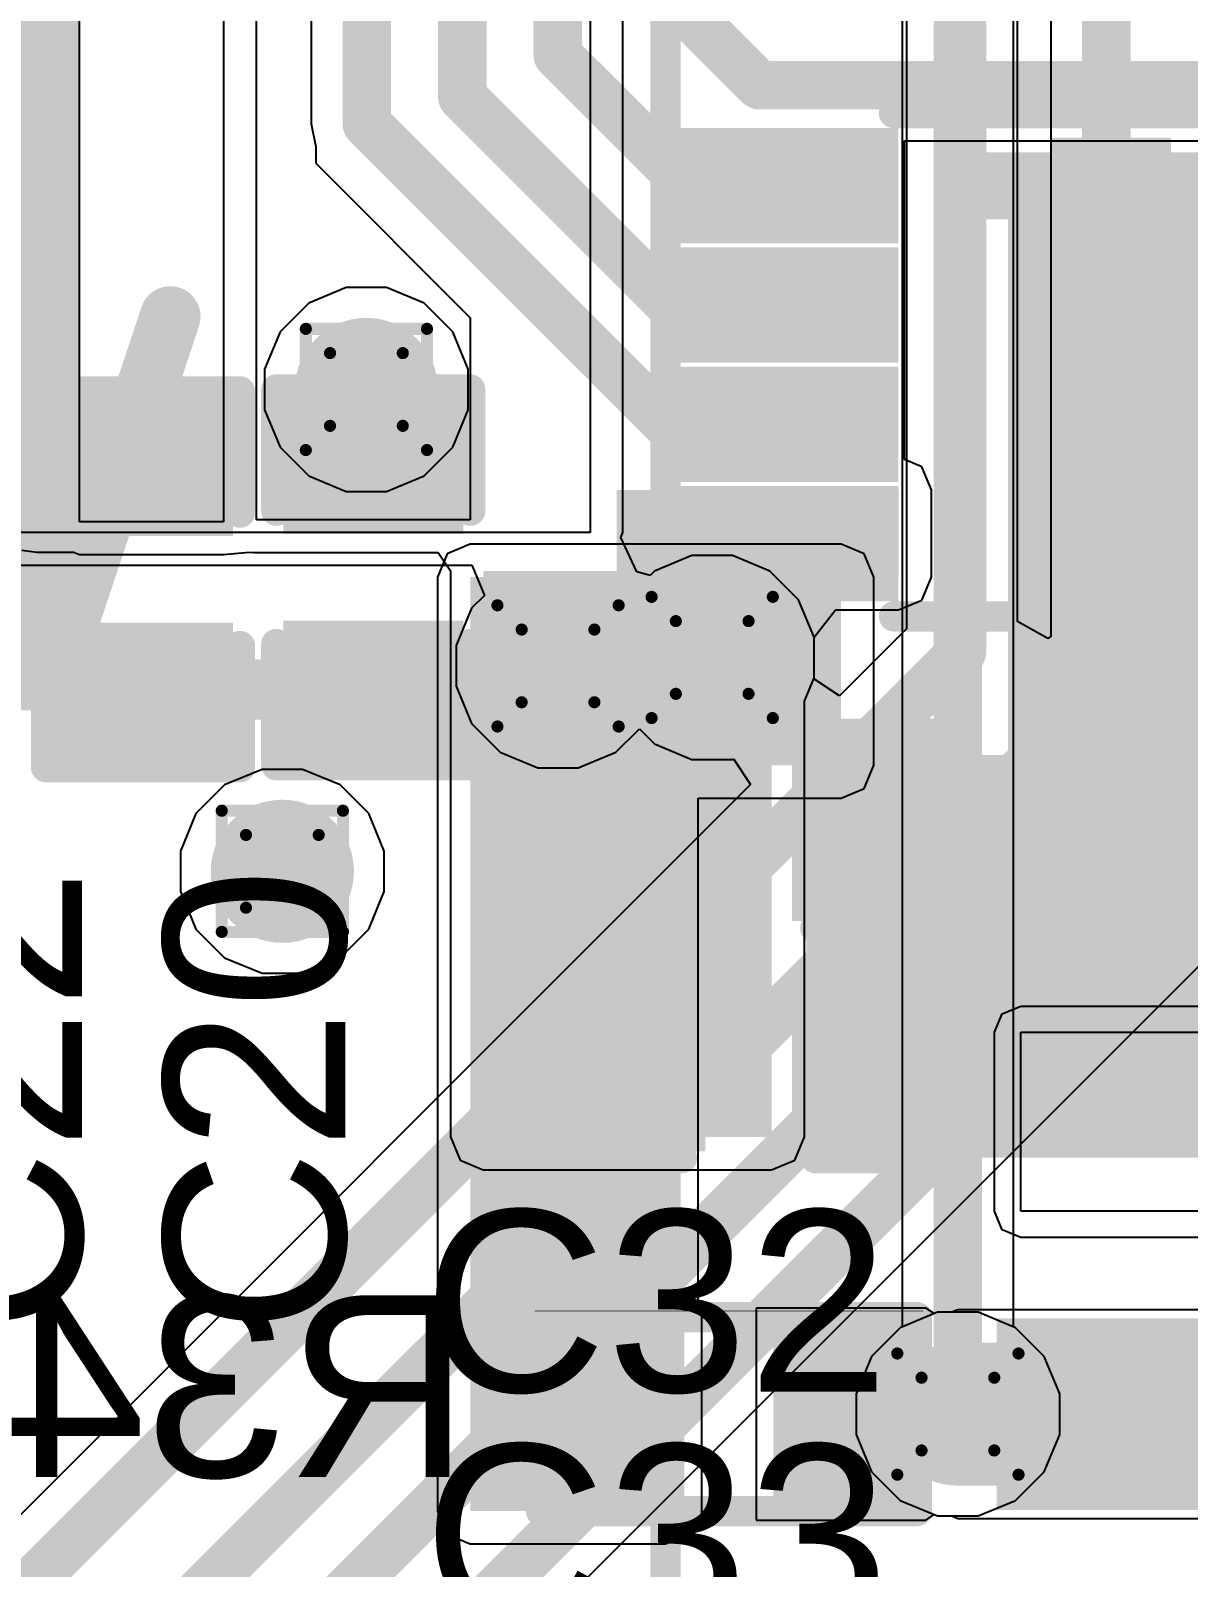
# Model space of a CAD drawing. Header units: inches. Extents: x -6 to 5433, y -4 to 5447.
# Drawn here: x 58.92 to 63.77, y 8.83 to 15.27 of the extents above; entities that cross this region are included whole.
import ezdxf

# ---------------------------------------------------------------- set-up
doc = ezdxf.new("R2010")
doc.units = ezdxf.units.IN
for name, color, linetype in [('Bottom Layer', 5, 'Continuous'), ('Bottom Overlay', 54, 'Continuous'), ('Bottom Paste', 16, 'Continuous'), ('Bottom Solder', 6, 'Continuous'), ('Dimensions', 6, 'Continuous'), ('Drill Drawing', 1, 'Continuous'), ('Ground', 16, 'Continuous'), ('Mechanical 4', 56, 'Continuous'), ('Power', 76, 'Continuous'), ('Top Layer', 1, 'Continuous'), ('Top Overlay', 2, 'Continuous'), ('Top Paste', 8, 'Continuous'), ('Top Solder', 216, 'Continuous'), ('Via Holes', 16, 'Continuous')]:
    doc.layers.add(name, color=color, linetype=linetype)
doc.styles.add('Arial', font='', dxfattribs={"height": 0.2})
doc.styles.get('Arial').set_extended_font_data('Arial')

msp = doc.modelspace()

# ---------------------------------------------------------------- hatches: boundary and pattern name
at = {"layer": 'Bottom Layer'}
h = msp.add_hatch(color=5, dxfattribs=at)
edge = h.paths.add_edge_path()
edge.add_arc((60.3301, 13.7682), 0.3, 0, 360)
for points in [[(60.7653, 9.0678), (61.5832, 9.0678), (61.5832, 12.9819), (60.7653, 12.9819)], [(60.7653, 12.1934), (62.3193, 12.1934), (62.3193, 12.9819), (60.7653, 12.9819)], [(61.6081, 9.7917), (61.6081, 9.1567), (61.1509, 9.1567), (61.1509, 9.7917)], [(62.5479, 9.7917), (62.5479, 9.1567), (62.0907, 9.1567), (62.0907, 9.7917)]]:
    msp.add_hatch(color=5, dxfattribs=at).paths.add_polyline_path(points)
h = msp.add_hatch(color=5, dxfattribs=at)
edge = h.paths.add_edge_path()
edge.add_arc((61.7792, 12.6451), 0.3, 0, 360)
h = msp.add_hatch(color=5, dxfattribs=at)
edge = h.paths.add_edge_path()
edge.add_arc((61.1332, 12.6097), 0.3, 0, 360)
h = msp.add_hatch(color=5, dxfattribs=at)
edge = h.paths.add_edge_path()
edge.add_arc((59.9779, 11.7489), 0.3, 0, 360)
h = msp.add_hatch(color=5, dxfattribs=at)
edge = h.paths.add_edge_path()
edge.add_arc((62.8089, 9.4742), 0.3, 0, 360)
at = {"layer": 'Bottom Paste'}
for points in [[(61.6081, 9.7917), (61.6081, 9.1567), (61.1509, 9.1567), (61.1509, 9.7917)], [(62.5479, 9.7917), (62.5479, 9.1567), (62.0907, 9.1567), (62.0907, 9.7917)]]:
    msp.add_hatch(color=16, dxfattribs=at).paths.add_polyline_path(points)
at = {"layer": 'Bottom Solder'}
for points in [[(61.6631, 9.8467), (61.6631, 9.1017), (61.0959, 9.1017), (61.0959, 9.8467)], [(62.6029, 9.8467), (62.6029, 9.1017), (62.0357, 9.1017), (62.0357, 9.8467)]]:
    msp.add_hatch(color=6, dxfattribs=at).paths.add_polyline_path(points)
at = {"layer": 'Ground'}
h = msp.add_hatch(color=16, dxfattribs=at)
edge = h.paths.add_edge_path()
edge.add_arc((60.3301, 13.7682), 0.3, 0, 360)
h = msp.add_hatch(color=16, dxfattribs=at)
edge = h.paths.add_edge_path()
edge.add_arc((61.7792, 12.6451), 0.3, 0, 360)
h = msp.add_hatch(color=16, dxfattribs=at)
edge = h.paths.add_edge_path()
edge.add_arc((61.1332, 12.6097), 0.3, 0, 360)
h = msp.add_hatch(color=16, dxfattribs=at)
edge = h.paths.add_edge_path()
edge.add_arc((59.9779, 11.7489), 0.3, 0, 360)
h = msp.add_hatch(color=16, dxfattribs=at)
edge = h.paths.add_edge_path()
edge.add_arc((62.8089, 9.4742), 0.3, 0, 360)
at = {"layer": 'Power'}
h = msp.add_hatch(color=76, dxfattribs=at)
edge = h.paths.add_edge_path()
edge.add_arc((60.3301, 13.7682), 0.3, 0, 360)
h = msp.add_hatch(color=76, dxfattribs=at)
edge = h.paths.add_edge_path()
edge.add_arc((61.7792, 12.6451), 0.3, 0, 360)
h = msp.add_hatch(color=76, dxfattribs=at)
edge = h.paths.add_edge_path()
edge.add_arc((61.1332, 12.6097), 0.3, 0, 360)
h = msp.add_hatch(color=76, dxfattribs=at)
edge = h.paths.add_edge_path()
edge.add_arc((59.9779, 11.7489), 0.3, 0, 360)
h = msp.add_hatch(color=76, dxfattribs=at)
edge = h.paths.add_edge_path()
edge.add_arc((62.8089, 9.4742), 0.3, 0, 360)
at = {"layer": 'Top Layer'}
for points in [[(62.4579, 14.4819), (61.7467, 14.4819), (61.7467, 14.7619), (62.4579, 14.7619)], [(62.8155, 14.4819), (65.1531, 14.4819), (65.1531, 14.7619), (62.8155, 14.7619)], [(63.0187, 10.549), (64.0994, 10.549), (64.0994, 14.7619), (63.0187, 14.7619)], [(63.5999, 13.0219), (63.2999, 13.0219), (63.2999, 14.7219), (63.5999, 14.7219)], [(62.4579, 13.9819), (61.7467, 13.9819), (61.7467, 14.2619), (62.4579, 14.2619)], [(62.4579, 13.4819), (61.7467, 13.4819), (61.7467, 13.7619), (62.4579, 13.7619)], [(59.0765, 13.6711), (59.7115, 13.6711), (59.7115, 13.2139), (59.0765, 13.2139)], [(60.0414, 13.6793), (60.6764, 13.6793), (60.6764, 13.2221), (60.0414, 13.2221)], [(61.3795, 12.9819), (62.5602, 12.9819), (62.5602, 13.3471), (61.3795, 13.3471)], [(62.4579, 12.9819), (61.7467, 12.9819), (61.7467, 13.2619), (62.4579, 13.2619)], [(60.8199, 10.6358), (62.0282, 10.6358), (62.0282, 13.0079), (60.8199, 13.0079)], [(59.0765, 12.7313), (59.7115, 12.7313), (59.7115, 12.2741), (59.0765, 12.2741)], [(60.0414, 12.7395), (60.6764, 12.7395), (60.6764, 12.2823), (60.0414, 12.2823)], [(61.6906, 12.236), (61.6906, 11.601), (61.2334, 11.601), (61.2334, 12.236)], [(62.1732, 10.549), (63.7508, 10.549), (63.7508, 12.236), (62.1732, 12.236)], [(62.6304, 12.236), (62.6304, 11.601), (62.1732, 11.601), (62.1732, 12.236)], [(61.6906, 11.2708), (61.6906, 10.6358), (61.2334, 10.6358), (61.2334, 11.2708)], [(62.6304, 11.2708), (62.6304, 10.6358), (62.1732, 10.6358), (62.1732, 11.2708)], [(62.8089, 9.1742), (64.8728, 9.1742), (64.8728, 9.7742), (62.8089, 9.7742)], [(63.0728, 9.1742), (63.0728, 9.7742), (64.8728, 9.7742), (64.8728, 9.1742)]]:
    msp.add_hatch(color=1, dxfattribs=at).paths.add_polyline_path(points)
h = msp.add_hatch(color=1, dxfattribs=at)
edge = h.paths.add_edge_path()
edge.add_arc((60.3301, 13.7682), 0.3, 0, 360)
h = msp.add_hatch(color=1, dxfattribs=at)
edge = h.paths.add_edge_path()
edge.add_arc((61.7792, 12.6451), 0.3, 0, 360)
h = msp.add_hatch(color=1, dxfattribs=at)
edge = h.paths.add_edge_path()
edge.add_arc((61.1332, 12.6097), 0.3, 0, 360)
h = msp.add_hatch(color=1, dxfattribs=at)
edge = h.paths.add_edge_path()
edge.add_arc((59.9779, 11.7489), 0.3, 0, 360)
h = msp.add_hatch(color=1, dxfattribs=at)
edge = h.paths.add_edge_path()
edge.add_arc((62.8089, 9.4742), 0.3, 0, 360)
at = {"layer": 'Top Paste'}
for points in [[(62.4579, 14.4819), (61.7467, 14.4819), (61.7467, 14.7619), (62.4579, 14.7619)], [(63.5999, 13.0219), (63.2999, 13.0219), (63.2999, 14.7219), (63.5999, 14.7219)], [(62.4579, 13.9819), (61.7467, 13.9819), (61.7467, 14.2619), (62.4579, 14.2619)], [(62.4579, 13.4819), (61.7467, 13.4819), (61.7467, 13.7619), (62.4579, 13.7619)], [(59.0765, 13.6711), (59.7115, 13.6711), (59.7115, 13.2139), (59.0765, 13.2139)], [(60.0414, 13.6793), (60.6764, 13.6793), (60.6764, 13.2221), (60.0414, 13.2221)], [(62.4579, 12.9819), (61.7467, 12.9819), (61.7467, 13.2619), (62.4579, 13.2619)], [(59.0765, 12.7313), (59.7115, 12.7313), (59.7115, 12.2741), (59.0765, 12.2741)], [(60.0414, 12.7395), (60.6764, 12.7395), (60.6764, 12.2823), (60.0414, 12.2823)], [(61.6906, 12.236), (61.6906, 11.601), (61.2334, 11.601), (61.2334, 12.236)], [(62.6304, 12.236), (62.6304, 11.601), (62.1732, 11.601), (62.1732, 12.236)], [(61.6906, 11.2708), (61.6906, 10.6358), (61.2334, 10.6358), (61.2334, 11.2708)], [(62.6304, 11.2708), (62.6304, 10.6358), (62.1732, 10.6358), (62.1732, 11.2708)], [(63.0728, 9.1742), (63.0728, 9.7742), (64.8728, 9.7742), (64.8728, 9.1742)]]:
    msp.add_hatch(color=8, dxfattribs=at).paths.add_polyline_path(points)
at = {"layer": 'Top Solder'}
for points in [[(62.5595, 14.3803), (61.6451, 14.3803), (61.6451, 14.8635), (62.5595, 14.8635)], [(63.7015, 12.9203), (63.1983, 12.9203), (63.1983, 14.8235), (63.7015, 14.8235)], [(62.5595, 13.8803), (61.6451, 13.8803), (61.6451, 14.3635), (62.5595, 14.3635)], [(62.5595, 13.3803), (61.6451, 13.3803), (61.6451, 13.8635), (62.5595, 13.8635)], [(59.0165, 13.7311), (59.7715, 13.7311), (59.7715, 13.1539), (59.0165, 13.1539)], [(59.9814, 13.7393), (60.7364, 13.7393), (60.7364, 13.1621), (59.9814, 13.1621)], [(62.5595, 12.8803), (61.6451, 12.8803), (61.6451, 13.3635), (62.5595, 13.3635)], [(59.0165, 12.7913), (59.7715, 12.7913), (59.7715, 12.2141), (59.0165, 12.2141)], [(59.9814, 12.7995), (60.7364, 12.7995), (60.7364, 12.2223), (59.9814, 12.2223)], [(61.7506, 12.296), (61.7506, 11.541), (61.1734, 11.541), (61.1734, 12.296)], [(62.6904, 12.296), (62.6904, 11.541), (62.1132, 11.541), (62.1132, 12.296)], [(61.7506, 11.3308), (61.7506, 10.5758), (61.1734, 10.5758), (61.1734, 11.3308)], [(62.6904, 11.3308), (62.6904, 10.5758), (62.1132, 10.5758), (62.1132, 11.3308)], [(62.9712, 9.0726), (62.9712, 9.8758), (64.9744, 9.8758), (64.9744, 9.0726)]]:
    msp.add_hatch(color=216, dxfattribs=at).paths.add_polyline_path(points)
at = {"layer": 'Via Holes'}
h = msp.add_hatch(color=7, dxfattribs=at)
edge = h.paths.add_edge_path()
edge.add_arc((60.3301, 13.7682), 0.15, 0, 360)
h = msp.add_hatch(color=7, dxfattribs=at)
edge = h.paths.add_edge_path()
edge.add_arc((61.1332, 12.6097), 0.15, 0, 360)
h = msp.add_hatch(color=7, dxfattribs=at)
edge = h.paths.add_edge_path()
edge.add_arc((61.7792, 12.6451), 0.15, 0, 360)
h = msp.add_hatch(color=7, dxfattribs=at)
edge = h.paths.add_edge_path()
edge.add_arc((59.9779, 11.7489), 0.15, 0, 360)
h = msp.add_hatch(color=7, dxfattribs=at)
edge = h.paths.add_edge_path()
edge.add_arc((62.8089, 9.4742), 0.15, 0, 360)

# ---------------------------------------------------------------- linework, layer by layer
at = {"layer": 'Bottom Layer'}
for p, q in [((60.2451, 14.1952), (60.0882, 14.1302)), ((60.415, 14.1952), (60.2451, 14.1952)), ((60.572, 14.1302), (60.415, 14.1952)), ((60.0882, 14.1302), (59.9681, 14.01)), ((60.6921, 14.01), (60.572, 14.1302)), ((59.9681, 14.01), (59.9031, 13.8531)), ((60.7571, 13.8531), (60.6921, 14.01)), ((59.9031, 13.8531), (59.9031, 13.6832)), ((60.7571, 13.6832), (60.7571, 13.8531)), ((59.9031, 13.6832), (59.9681, 13.5263)), ((60.6921, 13.5263), (60.7571, 13.6832)), ((59.9681, 13.5263), (60.0882, 13.4062)), ((60.572, 13.4062), (60.6921, 13.5263)), ((60.0882, 13.4062), (60.2451, 13.3412)), ((60.415, 13.3412), (60.572, 13.4062)), ((60.2451, 13.3412), (60.415, 13.3412)), ((60.6681, 13.0791), (60.6278, 12.9819)), ((60.7653, 13.1193), (60.6681, 13.0791)), ((62.3193, 13.1193), (60.7653, 13.1193)), ((62.4165, 13.0791), (62.3193, 13.1193)), ((62.4568, 12.9819), (62.4165, 13.0791)), ((60.6278, 12.9819), (60.6278, 12.1934)), ((62.4568, 12.1934), (62.4568, 12.9819)), ((60.6278, 12.1934), (60.6278, 9.0678)), ((62.4165, 12.0962), (62.4568, 12.1934)), ((61.7207, 9.9187), (61.7207, 12.0559)), ((61.7207, 12.0559), (62.3193, 12.0559)), ((62.3193, 12.0559), (62.4165, 12.0962)), ((61.7351, 9.9187), (61.7207, 9.9187)), ((61.7351, 9.0297), (61.7351, 9.9187)), ((62.6749, 9.9187), (61.9637, 9.9187)), ((61.9637, 9.9187), (61.9637, 9.0297)), ((62.7099, 9.8954), (62.6749, 9.9187)), ((62.6749, 9.9187), (62.6749, 9.9187)), ((62.724, 9.9012), (62.7099, 9.8954)), ((62.8939, 9.9012), (62.724, 9.9012)), ((63.0508, 9.8362), (62.8939, 9.9012)), ((63.1709, 9.7161), (63.0508, 9.8362)), ((63.2359, 9.5591), (63.1709, 9.7161)), ((63.2359, 9.3893), (63.2359, 9.5591)), ((63.1709, 9.2323), (63.2359, 9.3893)), ((63.0508, 9.1122), (63.1709, 9.2323)), ((62.8939, 9.0472), (63.0508, 9.1122)), ((60.6278, 9.0678), (60.6681, 8.9706)), ((61.6804, 8.9706), (61.7049, 9.0297)), ((61.7049, 9.0297), (61.7351, 9.0297)), ((61.9637, 9.0297), (62.6749, 9.0297)), ((62.6749, 9.0297), (62.7099, 9.053)), ((62.6749, 9.0297), (62.6749, 9.0297)), ((62.7099, 9.053), (62.724, 9.0472)), ((62.724, 9.0472), (62.8939, 9.0472)), ((60.6681, 8.9706), (60.7653, 8.9303)), ((61.5832, 8.9303), (61.6804, 8.9706)), ((60.7653, 8.9303), (61.5832, 8.9303))]:
    msp.add_line(p, q, dxfattribs=at)
msp.add_lwpolyline([(62.3193, 9.4742, 0.2032, 0.2032, 0), (62.8089, 9.4742, 0.2032, 0.2032, 0)], format="xyseb", dxfattribs=at)
for points in [[(62.2685, 9.4742, 0.1016, 0.1016, 1), (62.3701, 9.4742, 0.1016, 0.1016, 1)], [(62.7581, 9.4742, 0.1016, 0.1016, 1), (62.8597, 9.4742, 0.1016, 0.1016, 1)]]:
    msp.add_lwpolyline(points, format="xyseb", close=True, dxfattribs=at)
at = {"layer": 'Bottom Overlay'}
for points in [[(61.062, 9.0678, 0.127, 0.127, 0), (61.062, 9.8806, 0.127, 0.127, 0)], [(61.062, 9.8806, 0.127, 0.127, 0), (62.6368, 9.8806, 0.127, 0.127, 0)], [(62.6368, 9.0678, 0.127, 0.127, 0), (62.6368, 9.8806, 0.127, 0.127, 0)], [(61.0366, 9.906, 0.00323, 0.00323, 0), (62.6622, 9.906, 0.00323, 0.00323, 0)], [(61.062, 9.0678, 0.127, 0.127, 0), (62.6368, 9.0678, 0.127, 0.127, 0)]]:
    msp.add_lwpolyline(points, format="xyseb", dxfattribs=at)
for points in [[(61.0303, 9.8806, 0.0635, 0.0635, 1), (61.0938, 9.8806, 0.0635, 0.0635, 1)], [(61.0303, 9.8806, 0.0635, 0.0635, 1), (61.0938, 9.8806, 0.0635, 0.0635, 1)], [(62.6051, 9.8806, 0.0635, 0.0635, 1), (62.6686, 9.8806, 0.0635, 0.0635, 1)], [(62.6051, 9.8806, 0.0635, 0.0635, 1), (62.6686, 9.8806, 0.0635, 0.0635, 1)], [(61.0358, 9.906, 0.00161, 0.00161, 1), (61.0374, 9.906, 0.00161, 0.00161, 1)], [(62.6614, 9.906, 0.00161, 0.00161, 1), (62.663, 9.906, 0.00161, 0.00161, 1)], [(61.0303, 9.0678, 0.0635, 0.0635, 1), (61.0938, 9.0678, 0.0635, 0.0635, 1)], [(61.0303, 9.0678, 0.0635, 0.0635, 1), (61.0938, 9.0678, 0.0635, 0.0635, 1)], [(62.6051, 9.0678, 0.0635, 0.0635, 1), (62.6686, 9.0678, 0.0635, 0.0635, 1)], [(62.6051, 9.0678, 0.0635, 0.0635, 1), (62.6686, 9.0678, 0.0635, 0.0635, 1)]]:
    msp.add_lwpolyline(points, format="xyseb", close=True, dxfattribs=at)
at = {"layer": 'Dimensions'}
msp.add_lwpolyline([(61.5832, 0.9965, 0.127, 0.127, 0), (61.5832, 29.995, 0.127, 0.127, 0)], format="xyseb", dxfattribs=at)
at = {"layer": 'Drill Drawing'}
for points in [[(60.0761, 14.0222, 0.0508, 0.0508, 0), (60.5841, 14.0222, 0.0508, 0.0508, 0)], [(60.0761, 13.5142, 0.0508, 0.0508, 0), (60.0761, 14.0222, 0.0508, 0.0508, 0)], [(60.5841, 13.5142, 0.0508, 0.0508, 0), (60.5841, 14.0222, 0.0508, 0.0508, 0)], [(60.1777, 13.9206, 0.0508, 0.0508, 0), (60.4825, 13.9206, 0.0508, 0.0508, 0)], [(60.1777, 13.6158, 0.0508, 0.0508, 0), (60.1777, 13.9206, 0.0508, 0.0508, 0)], [(60.4825, 13.6158, 0.0508, 0.0508, 0), (60.4825, 13.9206, 0.0508, 0.0508, 0)], [(60.1777, 13.6158, 0.0508, 0.0508, 0), (60.4825, 13.6158, 0.0508, 0.0508, 0)], [(60.0761, 13.5142, 0.0508, 0.0508, 0), (60.5841, 13.5142, 0.0508, 0.0508, 0)], [(60.8792, 12.8637, 0.0508, 0.0508, 0), (61.3872, 12.8637, 0.0508, 0.0508, 0)], [(60.8792, 12.3557, 0.0508, 0.0508, 0), (60.8792, 12.8637, 0.0508, 0.0508, 0)], [(61.3872, 12.3557, 0.0508, 0.0508, 0), (61.3872, 12.8637, 0.0508, 0.0508, 0)], [(61.5252, 12.8991, 0.0508, 0.0508, 0), (62.0332, 12.8991, 0.0508, 0.0508, 0)], [(61.5252, 12.3911, 0.0508, 0.0508, 0), (61.5252, 12.8991, 0.0508, 0.0508, 0)], [(62.0332, 12.3911, 0.0508, 0.0508, 0), (62.0332, 12.8991, 0.0508, 0.0508, 0)], [(61.6268, 12.7975, 0.0508, 0.0508, 0), (61.9316, 12.7975, 0.0508, 0.0508, 0)], [(61.6268, 12.4927, 0.0508, 0.0508, 0), (61.6268, 12.7975, 0.0508, 0.0508, 0)], [(61.9316, 12.4927, 0.0508, 0.0508, 0), (61.9316, 12.7975, 0.0508, 0.0508, 0)], [(60.9808, 12.7621, 0.0508, 0.0508, 0), (61.2856, 12.7621, 0.0508, 0.0508, 0)], [(60.9808, 12.4573, 0.0508, 0.0508, 0), (60.9808, 12.7621, 0.0508, 0.0508, 0)], [(61.2856, 12.4573, 0.0508, 0.0508, 0), (61.2856, 12.7621, 0.0508, 0.0508, 0)], [(61.6268, 12.4927, 0.0508, 0.0508, 0), (61.9316, 12.4927, 0.0508, 0.0508, 0)], [(60.9808, 12.4573, 0.0508, 0.0508, 0), (61.2856, 12.4573, 0.0508, 0.0508, 0)], [(60.8792, 12.3557, 0.0508, 0.0508, 0), (61.3872, 12.3557, 0.0508, 0.0508, 0)], [(61.5252, 12.3911, 0.0508, 0.0508, 0), (62.0332, 12.3911, 0.0508, 0.0508, 0)], [(59.7239, 12.0029, 0.0508, 0.0508, 0), (60.2319, 12.0029, 0.0508, 0.0508, 0)], [(59.7239, 11.4949, 0.0508, 0.0508, 0), (59.7239, 12.0029, 0.0508, 0.0508, 0)], [(60.2319, 11.4949, 0.0508, 0.0508, 0), (60.2319, 12.0029, 0.0508, 0.0508, 0)], [(59.8255, 11.9013, 0.0508, 0.0508, 0), (60.1303, 11.9013, 0.0508, 0.0508, 0)], [(59.8255, 11.5965, 0.0508, 0.0508, 0), (59.8255, 11.9013, 0.0508, 0.0508, 0)], [(60.1303, 11.5965, 0.0508, 0.0508, 0), (60.1303, 11.9013, 0.0508, 0.0508, 0)], [(59.8255, 11.5965, 0.0508, 0.0508, 0), (60.1303, 11.5965, 0.0508, 0.0508, 0)], [(59.7239, 11.4949, 0.0508, 0.0508, 0), (60.2319, 11.4949, 0.0508, 0.0508, 0)], [(62.5549, 9.7282, 0.0508, 0.0508, 0), (63.0629, 9.7282, 0.0508, 0.0508, 0)], [(62.5549, 9.2202, 0.0508, 0.0508, 0), (62.5549, 9.7282, 0.0508, 0.0508, 0)], [(63.0629, 9.2202, 0.0508, 0.0508, 0), (63.0629, 9.7282, 0.0508, 0.0508, 0)], [(62.6565, 9.6266, 0.0508, 0.0508, 0), (62.9613, 9.6266, 0.0508, 0.0508, 0)], [(62.6565, 9.3218, 0.0508, 0.0508, 0), (62.6565, 9.6266, 0.0508, 0.0508, 0)], [(62.9613, 9.3218, 0.0508, 0.0508, 0), (62.9613, 9.6266, 0.0508, 0.0508, 0)], [(62.6565, 9.3218, 0.0508, 0.0508, 0), (62.9613, 9.3218, 0.0508, 0.0508, 0)], [(62.5549, 9.2202, 0.0508, 0.0508, 0), (63.0629, 9.2202, 0.0508, 0.0508, 0)]]:
    msp.add_lwpolyline(points, format="xyseb", dxfattribs=at)
for points in [[(60.0634, 14.0222, 0.0254, 0.0254, 1), (60.0888, 14.0222, 0.0254, 0.0254, 1)], [(60.0634, 14.0222, 0.0254, 0.0254, 1), (60.0888, 14.0222, 0.0254, 0.0254, 1)], [(60.5714, 14.0222, 0.0254, 0.0254, 1), (60.5968, 14.0222, 0.0254, 0.0254, 1)], [(60.5714, 14.0222, 0.0254, 0.0254, 1), (60.5968, 14.0222, 0.0254, 0.0254, 1)], [(60.165, 13.9206, 0.0254, 0.0254, 1), (60.1904, 13.9206, 0.0254, 0.0254, 1)], [(60.165, 13.9206, 0.0254, 0.0254, 1), (60.1904, 13.9206, 0.0254, 0.0254, 1)], [(60.4698, 13.9206, 0.0254, 0.0254, 1), (60.4952, 13.9206, 0.0254, 0.0254, 1)], [(60.4698, 13.9206, 0.0254, 0.0254, 1), (60.4952, 13.9206, 0.0254, 0.0254, 1)], [(60.165, 13.6158, 0.0254, 0.0254, 1), (60.1904, 13.6158, 0.0254, 0.0254, 1)], [(60.165, 13.6158, 0.0254, 0.0254, 1), (60.1904, 13.6158, 0.0254, 0.0254, 1)], [(60.4698, 13.6158, 0.0254, 0.0254, 1), (60.4952, 13.6158, 0.0254, 0.0254, 1)], [(60.4698, 13.6158, 0.0254, 0.0254, 1), (60.4952, 13.6158, 0.0254, 0.0254, 1)], [(60.0634, 13.5142, 0.0254, 0.0254, 1), (60.0888, 13.5142, 0.0254, 0.0254, 1)], [(60.0634, 13.5142, 0.0254, 0.0254, 1), (60.0888, 13.5142, 0.0254, 0.0254, 1)], [(60.5714, 13.5142, 0.0254, 0.0254, 1), (60.5968, 13.5142, 0.0254, 0.0254, 1)], [(60.5714, 13.5142, 0.0254, 0.0254, 1), (60.5968, 13.5142, 0.0254, 0.0254, 1)], [(60.8665, 12.8637, 0.0254, 0.0254, 1), (60.8919, 12.8637, 0.0254, 0.0254, 1)], [(60.8665, 12.8637, 0.0254, 0.0254, 1), (60.8919, 12.8637, 0.0254, 0.0254, 1)], [(61.3745, 12.8637, 0.0254, 0.0254, 1), (61.3999, 12.8637, 0.0254, 0.0254, 1)], [(61.3745, 12.8637, 0.0254, 0.0254, 1), (61.3999, 12.8637, 0.0254, 0.0254, 1)], [(61.5125, 12.8991, 0.0254, 0.0254, 1), (61.5379, 12.8991, 0.0254, 0.0254, 1)], [(61.5125, 12.8991, 0.0254, 0.0254, 1), (61.5379, 12.8991, 0.0254, 0.0254, 1)], [(62.0205, 12.8991, 0.0254, 0.0254, 1), (62.0459, 12.8991, 0.0254, 0.0254, 1)], [(62.0205, 12.8991, 0.0254, 0.0254, 1), (62.0459, 12.8991, 0.0254, 0.0254, 1)], [(61.6141, 12.7975, 0.0254, 0.0254, 1), (61.6395, 12.7975, 0.0254, 0.0254, 1)], [(61.6141, 12.7975, 0.0254, 0.0254, 1), (61.6395, 12.7975, 0.0254, 0.0254, 1)], [(61.9189, 12.7975, 0.0254, 0.0254, 1), (61.9443, 12.7975, 0.0254, 0.0254, 1)], [(61.9189, 12.7975, 0.0254, 0.0254, 1), (61.9443, 12.7975, 0.0254, 0.0254, 1)], [(60.9681, 12.7621, 0.0254, 0.0254, 1), (60.9935, 12.7621, 0.0254, 0.0254, 1)], [(60.9681, 12.7621, 0.0254, 0.0254, 1), (60.9935, 12.7621, 0.0254, 0.0254, 1)], [(61.2729, 12.7621, 0.0254, 0.0254, 1), (61.2983, 12.7621, 0.0254, 0.0254, 1)], [(61.2729, 12.7621, 0.0254, 0.0254, 1), (61.2983, 12.7621, 0.0254, 0.0254, 1)], [(61.6141, 12.4927, 0.0254, 0.0254, 1), (61.6395, 12.4927, 0.0254, 0.0254, 1)], [(61.6141, 12.4927, 0.0254, 0.0254, 1), (61.6395, 12.4927, 0.0254, 0.0254, 1)], [(61.9189, 12.4927, 0.0254, 0.0254, 1), (61.9443, 12.4927, 0.0254, 0.0254, 1)], [(61.9189, 12.4927, 0.0254, 0.0254, 1), (61.9443, 12.4927, 0.0254, 0.0254, 1)], [(60.9681, 12.4573, 0.0254, 0.0254, 1), (60.9935, 12.4573, 0.0254, 0.0254, 1)], [(60.9681, 12.4573, 0.0254, 0.0254, 1), (60.9935, 12.4573, 0.0254, 0.0254, 1)], [(61.2729, 12.4573, 0.0254, 0.0254, 1), (61.2983, 12.4573, 0.0254, 0.0254, 1)], [(61.2729, 12.4573, 0.0254, 0.0254, 1), (61.2983, 12.4573, 0.0254, 0.0254, 1)], [(60.8665, 12.3557, 0.0254, 0.0254, 1), (60.8919, 12.3557, 0.0254, 0.0254, 1)], [(60.8665, 12.3557, 0.0254, 0.0254, 1), (60.8919, 12.3557, 0.0254, 0.0254, 1)], [(61.3745, 12.3557, 0.0254, 0.0254, 1), (61.3999, 12.3557, 0.0254, 0.0254, 1)], [(61.3745, 12.3557, 0.0254, 0.0254, 1), (61.3999, 12.3557, 0.0254, 0.0254, 1)], [(61.5125, 12.3911, 0.0254, 0.0254, 1), (61.5379, 12.3911, 0.0254, 0.0254, 1)], [(61.5125, 12.3911, 0.0254, 0.0254, 1), (61.5379, 12.3911, 0.0254, 0.0254, 1)], [(62.0205, 12.3911, 0.0254, 0.0254, 1), (62.0459, 12.3911, 0.0254, 0.0254, 1)], [(62.0205, 12.3911, 0.0254, 0.0254, 1), (62.0459, 12.3911, 0.0254, 0.0254, 1)], [(59.7112, 12.0029, 0.0254, 0.0254, 1), (59.7366, 12.0029, 0.0254, 0.0254, 1)], [(59.7112, 12.0029, 0.0254, 0.0254, 1), (59.7366, 12.0029, 0.0254, 0.0254, 1)], [(60.2192, 12.0029, 0.0254, 0.0254, 1), (60.2446, 12.0029, 0.0254, 0.0254, 1)], [(60.2192, 12.0029, 0.0254, 0.0254, 1), (60.2446, 12.0029, 0.0254, 0.0254, 1)], [(59.8128, 11.9013, 0.0254, 0.0254, 1), (59.8382, 11.9013, 0.0254, 0.0254, 1)], [(59.8128, 11.9013, 0.0254, 0.0254, 1), (59.8382, 11.9013, 0.0254, 0.0254, 1)], [(60.1176, 11.9013, 0.0254, 0.0254, 1), (60.143, 11.9013, 0.0254, 0.0254, 1)], [(60.1176, 11.9013, 0.0254, 0.0254, 1), (60.143, 11.9013, 0.0254, 0.0254, 1)], [(59.8128, 11.5965, 0.0254, 0.0254, 1), (59.8382, 11.5965, 0.0254, 0.0254, 1)], [(59.8128, 11.5965, 0.0254, 0.0254, 1), (59.8382, 11.5965, 0.0254, 0.0254, 1)], [(60.1176, 11.5965, 0.0254, 0.0254, 1), (60.143, 11.5965, 0.0254, 0.0254, 1)], [(60.1176, 11.5965, 0.0254, 0.0254, 1), (60.143, 11.5965, 0.0254, 0.0254, 1)], [(59.7112, 11.4949, 0.0254, 0.0254, 1), (59.7366, 11.4949, 0.0254, 0.0254, 1)], [(59.7112, 11.4949, 0.0254, 0.0254, 1), (59.7366, 11.4949, 0.0254, 0.0254, 1)], [(60.2192, 11.4949, 0.0254, 0.0254, 1), (60.2446, 11.4949, 0.0254, 0.0254, 1)], [(60.2192, 11.4949, 0.0254, 0.0254, 1), (60.2446, 11.4949, 0.0254, 0.0254, 1)], [(62.5422, 9.7282, 0.0254, 0.0254, 1), (62.5676, 9.7282, 0.0254, 0.0254, 1)], [(62.5422, 9.7282, 0.0254, 0.0254, 1), (62.5676, 9.7282, 0.0254, 0.0254, 1)], [(63.0502, 9.7282, 0.0254, 0.0254, 1), (63.0756, 9.7282, 0.0254, 0.0254, 1)], [(63.0502, 9.7282, 0.0254, 0.0254, 1), (63.0756, 9.7282, 0.0254, 0.0254, 1)], [(62.6438, 9.6266, 0.0254, 0.0254, 1), (62.6692, 9.6266, 0.0254, 0.0254, 1)], [(62.6438, 9.6266, 0.0254, 0.0254, 1), (62.6692, 9.6266, 0.0254, 0.0254, 1)], [(62.9486, 9.6266, 0.0254, 0.0254, 1), (62.974, 9.6266, 0.0254, 0.0254, 1)], [(62.9486, 9.6266, 0.0254, 0.0254, 1), (62.974, 9.6266, 0.0254, 0.0254, 1)], [(62.6438, 9.3218, 0.0254, 0.0254, 1), (62.6692, 9.3218, 0.0254, 0.0254, 1)], [(62.6438, 9.3218, 0.0254, 0.0254, 1), (62.6692, 9.3218, 0.0254, 0.0254, 1)], [(62.9486, 9.3218, 0.0254, 0.0254, 1), (62.974, 9.3218, 0.0254, 0.0254, 1)], [(62.9486, 9.3218, 0.0254, 0.0254, 1), (62.974, 9.3218, 0.0254, 0.0254, 1)], [(62.5422, 9.2202, 0.0254, 0.0254, 1), (62.5676, 9.2202, 0.0254, 0.0254, 1)], [(62.5422, 9.2202, 0.0254, 0.0254, 1), (62.5676, 9.2202, 0.0254, 0.0254, 1)], [(63.0502, 9.2202, 0.0254, 0.0254, 1), (63.0756, 9.2202, 0.0254, 0.0254, 1)], [(63.0502, 9.2202, 0.0254, 0.0254, 1), (63.0756, 9.2202, 0.0254, 0.0254, 1)]]:
    msp.add_lwpolyline(points, format="xyseb", close=True, dxfattribs=at)
at = {"layer": 'Ground'}
for p, q in [((63.1977, 23.3415), (63.1977, 12.7309)), ((63.0591, 12.7959), (63.0591, 21.3336)), ((62.5929, 18.5452), (62.5929, 12.7648)), ((61.2679, 15.8787), (61.2679, 13.1693)), ((61.4054, 13.1693), (61.4054, 15.8787)), ((61.2679, 13.1693), (56.7314, 13.1693)), ((61.3964, 13.1475), (61.4054, 13.1693)), ((61.4628, 13.0038), (61.3964, 13.1475)), ((61.6943, 13.0721), (61.5373, 13.0071)), ((61.8642, 13.0721), (61.6943, 13.0721)), ((62.0211, 13.0071), (61.8642, 13.0721)), ((56.7314, 13.0318), (60.7718, 13.0318)), ((60.7718, 13.0318), (60.8244, 12.9048)), ((61.519, 12.9887), (61.4628, 13.0038)), ((61.5373, 13.0071), (61.519, 12.9887)), ((62.1412, 12.887), (62.0211, 13.0071)), ((60.8244, 12.9048), (60.7712, 12.8516)), ((62.2062, 12.73), (62.1412, 12.887)), ((60.7712, 12.8516), (60.7062, 12.6946)), ((62.5929, 12.7648), (62.3122, 12.484)), ((63.1861, 12.7239), (63.0591, 12.7959)), ((60.7062, 12.6946), (60.7062, 12.5248)), ((62.2062, 12.5602), (62.2062, 12.73)), ((63.1977, 12.7309), (63.1861, 12.7239)), ((62.2045, 12.556), (62.2062, 12.5602)), ((60.7062, 12.5248), (60.7712, 12.3678)), ((62.3122, 12.484), (62.2045, 12.556)), ((60.7712, 12.3678), (60.8913, 12.2477)), ((61.375, 12.2477), (61.4739, 12.3466)), ((61.4739, 12.3466), (61.5373, 12.2831)), ((60.8913, 12.2477), (61.0482, 12.1827)), ((61.2181, 12.1827), (61.375, 12.2477)), ((61.5373, 12.2831), (61.6943, 12.2181)), ((61.0482, 12.1827), (61.2181, 12.1827)), ((61.6943, 12.2181), (61.8642, 12.2181)), ((61.8642, 12.2181), (61.8683, 12.2198)), ((61.8683, 12.2198), (61.9403, 12.1122)), ((61.9403, 12.1122), (55.7254, 5.8973)), ((56.3007, 3.8336), (64.1688, 11.7017)), ((62.724, 9.9012), (62.5671, 9.8362)), ((62.8939, 9.9012), (62.724, 9.9012)), ((63.0508, 9.8362), (62.8939, 9.9012)), ((62.5671, 9.8362), (62.4469, 9.7161)), ((63.1709, 9.7161), (63.0508, 9.8362)), ((62.4469, 9.7161), (62.3819, 9.5591)), ((63.2359, 9.5591), (63.1709, 9.7161)), ((62.3819, 9.5591), (62.3819, 9.3893)), ((63.2359, 9.3893), (63.2359, 9.5591)), ((62.3819, 9.3893), (62.4469, 9.2323)), ((63.1709, 9.2323), (63.2359, 9.3893)), ((62.4469, 9.2323), (62.5671, 9.1122)), ((63.0508, 9.1122), (63.1709, 9.2323)), ((62.5671, 9.1122), (62.724, 9.0472)), ((62.8939, 9.0472), (63.0508, 9.1122)), ((62.724, 9.0472), (62.8939, 9.0472))]:
    msp.add_line(p, q, dxfattribs=at)
for points in [[(63.4308, 12.5255, 0.2032, 0.2032, 0), (63.4308, 23.3415, 0.2032, 0.2032, 0)], [(62.826, 12.6683, 0.2032, 0.2032, 0), (62.826, 21.3336, 0.2032, 0.2032, 0)], [(56.1359, 3.9985, 0.2032, 0.2032, 0), (64.978, 12.8405, 0.2032, 0.2032, 0)], [(55.8219, 5.6642, 0.2032, 0.2032, 0), (62.826, 12.6683, 0.2032, 0.2032, 0)], [(56.0407, 4.5271, 0.2032, 0.2032, 0), (64.1396, 12.626, 0.2032, 0.2032, 0)], [(55.9853, 5.08, 0.2032, 0.2032, 0), (63.4308, 12.5255, 0.2032, 0.2032, 0)]]:
    msp.add_lwpolyline(points, format="xyseb", dxfattribs=at)
for points in [[(62.7752, 12.6683, 0.1016, 0.1016, 1), (62.8768, 12.6683, 0.1016, 0.1016, 1)], [(62.7752, 12.6683, 0.1016, 0.1016, 1), (62.8768, 12.6683, 0.1016, 0.1016, 1)], [(63.38, 12.5255, 0.1016, 0.1016, 1), (63.4816, 12.5255, 0.1016, 0.1016, 1)], [(63.38, 12.5255, 0.1016, 0.1016, 1), (63.4816, 12.5255, 0.1016, 0.1016, 1)]]:
    msp.add_lwpolyline(points, format="xyseb", close=True, dxfattribs=at)
at = {"layer": 'Mechanical 4'}
for points in [[(59, 12.55, 0.254, 0.254, 0), (59, 16.648, 0.254, 0.254, 0)], [(58.492, 14.074, 0.254, 0.254, 0), (59, 12.55, 0.254, 0.254, 0)], [(59, 12.55, 0.254, 0.254, 0), (59.508, 14.074, 0.254, 0.254, 0)], [(56.781, 12.55, 0.254, 0.254, 0), (59.254, 12.55, 0.254, 0.254, 0)]]:
    msp.add_lwpolyline(points, format="xyseb", dxfattribs=at)
for points in [[(59.4445, 14.074, 0.127, 0.127, 1), (59.5715, 14.074, 0.127, 0.127, 1)], [(58.9365, 12.55, 0.127, 0.127, 1), (59.0635, 12.55, 0.127, 0.127, 1)], [(58.9365, 12.55, 0.127, 0.127, 1), (59.0635, 12.55, 0.127, 0.127, 1)], [(58.9365, 12.55, 0.127, 0.127, 1), (59.0635, 12.55, 0.127, 0.127, 1)], [(59.1905, 12.55, 0.127, 0.127, 1), (59.3175, 12.55, 0.127, 0.127, 1)]]:
    msp.add_lwpolyline(points, format="xyseb", close=True, dxfattribs=at)
at = {"layer": 'Power'}
for p, q in [((63.042, 9.8398), (63.042, 21.4758)), ((62.5759, 18.5281), (62.5759, 9.8398)), ((60.2451, 14.1952), (60.0882, 14.1302)), ((60.415, 14.1952), (60.2451, 14.1952)), ((60.572, 14.1302), (60.415, 14.1952)), ((60.0882, 14.1302), (59.9681, 14.01)), ((60.6921, 14.01), (60.572, 14.1302)), ((59.9681, 14.01), (59.9031, 13.8531)), ((60.7571, 13.8531), (60.6921, 14.01)), ((59.9031, 13.8531), (59.9031, 13.6832)), ((60.7571, 13.6832), (60.7571, 13.8531)), ((59.9031, 13.6832), (59.9681, 13.5263)), ((60.6921, 13.5263), (60.7571, 13.6832)), ((59.9681, 13.5263), (60.0882, 13.4062)), ((60.572, 13.4062), (60.6921, 13.5263)), ((60.0882, 13.4062), (60.2451, 13.3412)), ((60.415, 13.3412), (60.572, 13.4062)), ((60.2451, 13.3412), (60.415, 13.3412)), ((59.893, 12.1759), (59.736, 12.1109)), ((60.0628, 12.1759), (59.893, 12.1759)), ((60.2198, 12.1109), (60.0628, 12.1759)), ((59.736, 12.1109), (59.6159, 11.9907)), ((60.3399, 11.9907), (60.2198, 12.1109)), ((59.6159, 11.9907), (59.5509, 11.8338)), ((60.4049, 11.8338), (60.3399, 11.9907)), ((59.5509, 11.8338), (59.5509, 11.6639)), ((60.4049, 11.6639), (60.4049, 11.8338)), ((59.5509, 11.6639), (59.6159, 11.507)), ((60.3399, 11.507), (60.4049, 11.6639)), ((59.6159, 11.507), (59.736, 11.3869)), ((60.2198, 11.3869), (60.3399, 11.507)), ((59.736, 11.3869), (59.893, 11.3219)), ((60.0628, 11.3219), (60.2198, 11.3869)), ((59.893, 11.3219), (60.0628, 11.3219)), ((62.5671, 9.8362), (62.4469, 9.7161)), ((62.5759, 9.8398), (62.5671, 9.8362)), ((63.0508, 9.8362), (63.042, 9.8398)), ((63.1709, 9.7161), (63.0508, 9.8362)), ((62.4469, 9.7161), (62.3819, 9.5591)), ((63.2359, 9.5591), (63.1709, 9.7161)), ((62.3819, 9.5591), (62.3819, 9.3893)), ((63.2359, 9.3893), (63.2359, 9.5591)), ((62.3819, 9.3893), (62.4469, 9.2323)), ((63.1709, 9.2323), (63.2359, 9.3893)), ((62.4469, 9.2323), (62.5671, 9.1122)), ((63.0508, 9.1122), (63.1709, 9.2323)), ((62.5671, 9.1122), (62.724, 9.0472)), ((62.8939, 9.0472), (63.0508, 9.1122)), ((62.724, 9.0472), (62.8939, 9.0472))]:
    msp.add_line(p, q, dxfattribs=at)
msp.add_lwpolyline([(62.8089, 9.4742, 0.2032, 0.2032, 0), (62.8089, 21.5724, 0.2032, 0.2032, 0)], format="xyseb", dxfattribs=at)
msp.add_lwpolyline([(62.7581, 9.4742, 0.1016, 0.1016, 1), (62.8597, 9.4742, 0.1016, 0.1016, 1)], format="xyseb", close=True, dxfattribs=at)
at = {"layer": 'Top Layer'}
for p, q in [((60.0988, 16.4134), (60.0988, 14.8819)), ((59.7319, 15.648), (59.7319, 13.2139)), ((59.8694, 13.2221), (59.8694, 15.648)), ((59.1273, 13.2139), (59.1273, 15.5133)), ((60.0988, 14.8819), (60.1165, 14.7927)), ((60.1165, 14.7927), (60.1176, 14.7911)), ((60.1176, 14.7911), (60.1176, 14.7166)), ((62.5849, 13.4743), (62.5849, 14.8101)), ((62.5849, 14.8101), (65.1802, 14.8101)), ((60.1176, 14.7166), (60.7653, 14.0689)), ((60.7653, 14.0689), (60.7653, 13.2221)), ((62.6574, 13.4443), (62.5849, 13.4743)), ((62.6977, 13.3471), (62.6574, 13.4443)), ((62.6977, 12.9819), (62.6977, 13.3471)), ((59.7319, 13.2139), (59.1273, 13.2139)), ((60.7653, 13.2221), (59.8694, 13.2221)), ((58.8859, 13.0951), (58.9495, 13.0869)), ((58.9495, 13.0869), (58.9495, 13.0869)), ((58.9495, 13.0869), (59.0095, 13.0869)), ((59.0095, 13.0869), (59.102, 13.0869)), ((59.102, 13.0869), (59.1273, 13.0765)), ((59.1273, 13.0765), (59.7121, 13.0765)), ((59.7121, 13.0765), (59.7319, 13.0765)), ((59.7319, 13.0765), (59.8385, 13.0869)), ((59.8385, 13.0869), (59.859, 13.0854)), ((59.859, 13.0854), (59.8694, 13.0846)), ((59.8694, 13.0846), (59.9608, 13.0846)), ((59.9608, 13.0846), (60.6311, 13.0846)), ((60.6311, 13.0846), (60.6824, 13.0079)), ((60.6824, 13.0079), (60.6824, 10.6358)), ((62.6574, 12.8847), (62.6977, 12.9819)), ((62.5602, 12.8444), (62.6574, 12.8847)), ((62.2062, 12.73), (62.2963, 12.8444)), ((62.2963, 12.8444), (62.5602, 12.8444)), ((62.2062, 12.5602), (62.2062, 12.73)), ((62.1657, 12.4623), (62.2062, 12.5602)), ((62.1657, 10.6358), (62.1657, 12.4623)), ((63.0728, 11.0742), (64.5728, 11.0742)), ((63.0728, 10.3242), (63.0728, 11.0742)), ((60.6824, 10.6358), (60.7227, 10.5386)), ((62.1254, 10.5386), (62.1657, 10.6358)), ((60.7227, 10.5386), (60.8199, 10.4983)), ((60.8199, 10.4983), (62.0282, 10.4983)), ((62.0282, 10.4983), (62.1254, 10.5386)), ((64.8728, 10.3242), (63.0728, 10.3242)), ((62.724, 9.9012), (62.5671, 9.8362)), ((62.7837, 9.9012), (62.724, 9.9012)), ((62.8089, 9.9117), (62.7837, 9.9012)), ((64.8728, 9.9117), (62.8089, 9.9117)), ((62.5671, 9.8362), (62.4469, 9.7161)), ((62.4469, 9.7161), (62.3819, 9.5591)), ((62.3819, 9.5591), (62.3819, 9.3893)), ((62.3819, 9.3893), (62.4469, 9.2323)), ((62.4469, 9.2323), (62.5671, 9.1122)), ((62.5671, 9.1122), (62.724, 9.0472)), ((62.724, 9.0472), (62.7837, 9.0472)), ((62.7837, 9.0472), (62.8089, 9.0367)), ((62.8089, 9.0367), (64.8728, 9.0367))]:
    msp.add_line(p, q, dxfattribs=at)
for points in [[(60.3319, 14.8819, 0.2032, 0.2032, 0), (60.3319, 16.4134, 0.2032, 0.2032, 0)], [(60.7319, 14.9947, 0.2032, 0.2032, 0), (60.7319, 16.4134, 0.2032, 0.2032, 0)], [(61.1319, 15.1698, 0.2032, 0.2032, 0), (61.1319, 16.4134, 0.2032, 0.2032, 0)], [(61.5319, 15.4887, 0.2032, 0.2032, 0), (61.9774, 15.0432, 0.2032, 0.2032, 0)], [(61.1319, 15.1698, 0.2032, 0.2032, 0), (61.6799, 14.6219, 0.2032, 0.2032, 0)], [(61.9774, 15.0432, 0.2032, 0.2032, 0), (65.2792, 15.0432, 0.2032, 0.2032, 0)], [(60.7319, 14.9947, 0.2032, 0.2032, 0), (61.6047, 14.1219, 0.2032, 0.2032, 0)], [(60.3319, 14.8819, 0.2032, 0.2032, 0), (61.5919, 13.6219, 0.2032, 0.2032, 0)], [(61.6799, 14.6219, 0.2032, 0.2032, 0), (62.1023, 14.6219, 0.2032, 0.2032, 0)], [(63.4499, 14.5481, 0.1524, 0.1524, 0), (63.5237, 14.6219, 0.1524, 0.1524, 0)], [(61.6047, 14.1219, 0.2032, 0.2032, 0), (62.1023, 14.1219, 0.2032, 0.2032, 0)], [(61.5919, 13.6219, 0.2032, 0.2032, 0), (62.1023, 13.6219, 0.2032, 0.2032, 0)], [(59.394, 12.5109, 0.254, 0.254, 0), (60.3589, 12.5109, 0.254, 0.254, 0)], [(60.3589, 12.5109, 0.254, 0.254, 0), (60.4351, 12.5109, 0.254, 0.254, 0)]]:
    msp.add_lwpolyline(points, format="xyseb", dxfattribs=at)
for points in [[(61.0811, 15.1698, 0.1016, 0.1016, 1), (61.1827, 15.1698, 0.1016, 0.1016, 1)], [(61.0811, 15.1698, 0.1016, 0.1016, 1), (61.1827, 15.1698, 0.1016, 0.1016, 1)], [(61.9266, 15.0432, 0.1016, 0.1016, 1), (62.0282, 15.0432, 0.1016, 0.1016, 1)], [(61.9266, 15.0432, 0.1016, 0.1016, 1), (62.0282, 15.0432, 0.1016, 0.1016, 1)], [(60.6811, 14.9947, 0.1016, 0.1016, 1), (60.7827, 14.9947, 0.1016, 0.1016, 1)], [(60.6811, 14.9947, 0.1016, 0.1016, 1), (60.7827, 14.9947, 0.1016, 0.1016, 1)], [(60.2811, 14.8819, 0.1016, 0.1016, 1), (60.3827, 14.8819, 0.1016, 0.1016, 1)], [(60.2811, 14.8819, 0.1016, 0.1016, 1), (60.3827, 14.8819, 0.1016, 0.1016, 1)], [(61.6291, 14.6219, 0.1016, 0.1016, 1), (61.7307, 14.6219, 0.1016, 0.1016, 1)], [(61.6291, 14.6219, 0.1016, 0.1016, 1), (61.7307, 14.6219, 0.1016, 0.1016, 1)], [(62.0515, 14.6219, 0.1016, 0.1016, 1), (62.1531, 14.6219, 0.1016, 0.1016, 1)], [(63.4856, 14.6219, 0.0762, 0.0762, 1), (63.5618, 14.6219, 0.0762, 0.0762, 1)], [(63.4118, 14.5481, 0.0762, 0.0762, 1), (63.488, 14.5481, 0.0762, 0.0762, 1)], [(61.5539, 14.1219, 0.1016, 0.1016, 1), (61.6555, 14.1219, 0.1016, 0.1016, 1)], [(61.5539, 14.1219, 0.1016, 0.1016, 1), (61.6555, 14.1219, 0.1016, 0.1016, 1)], [(62.0515, 14.1219, 0.1016, 0.1016, 1), (62.1531, 14.1219, 0.1016, 0.1016, 1)], [(61.5411, 13.6219, 0.1016, 0.1016, 1), (61.6427, 13.6219, 0.1016, 0.1016, 1)], [(61.5411, 13.6219, 0.1016, 0.1016, 1), (61.6427, 13.6219, 0.1016, 0.1016, 1)], [(62.0515, 13.6219, 0.1016, 0.1016, 1), (62.1531, 13.6219, 0.1016, 0.1016, 1)], [(59.3305, 12.5109, 0.127, 0.127, 1), (59.4575, 12.5109, 0.127, 0.127, 1)], [(60.2954, 12.5109, 0.127, 0.127, 1), (60.4224, 12.5109, 0.127, 0.127, 1)], [(60.2954, 12.5109, 0.127, 0.127, 1), (60.4224, 12.5109, 0.127, 0.127, 1)], [(60.3716, 12.5109, 0.127, 0.127, 1), (60.4986, 12.5109, 0.127, 0.127, 1)]]:
    msp.add_lwpolyline(points, format="xyseb", close=True, dxfattribs=at)
at = {"layer": 'Top Overlay'}
for points in [[(62.5409, 14.9267, 0.127, 0.127, 0), (64.4459, 14.9267, 0.127, 0.127, 0)], [(58.9876, 13.252, 0.127, 0.127, 0), (58.9876, 13.76, 0.127, 0.127, 0)], [(58.9876, 13.76, 0.127, 0.127, 0), (59.8004, 13.76, 0.127, 0.127, 0)], [(59.8004, 13.252, 0.127, 0.127, 0), (59.8004, 13.76, 0.127, 0.127, 0)], [(59.9525, 13.7682, 0.127, 0.127, 0), (60.7653, 13.7682, 0.127, 0.127, 0)], [(59.9525, 13.2602, 0.127, 0.127, 0), (59.9525, 13.7682, 0.127, 0.127, 0)], [(60.7653, 13.2602, 0.127, 0.127, 0), (60.7653, 13.7682, 0.127, 0.127, 0)], [(62.5409, 12.8171, 0.127, 0.127, 0), (64.4459, 12.8171, 0.127, 0.127, 0)], [(58.9876, 12.1852, 0.127, 0.127, 0), (58.9876, 12.6932, 0.127, 0.127, 0)], [(59.8004, 12.1852, 0.127, 0.127, 0), (59.8004, 12.6932, 0.127, 0.127, 0)], [(59.9525, 12.1934, 0.127, 0.127, 0), (59.9525, 12.7014, 0.127, 0.127, 0)], [(60.7653, 12.1934, 0.127, 0.127, 0), (60.7653, 12.7014, 0.127, 0.127, 0)], [(61.1445, 12.3249, 0.127, 0.127, 0), (61.6525, 12.3249, 0.127, 0.127, 0)], [(61.1445, 11.5121, 0.127, 0.127, 0), (61.1445, 12.3249, 0.127, 0.127, 0)], [(62.2113, 12.3249, 0.127, 0.127, 0), (62.7193, 12.3249, 0.127, 0.127, 0)], [(62.7193, 11.5121, 0.127, 0.127, 0), (62.7193, 12.3249, 0.127, 0.127, 0)], [(58.9876, 12.1852, 0.127, 0.127, 0), (59.8004, 12.1852, 0.127, 0.127, 0)], [(59.9525, 12.1934, 0.127, 0.127, 0), (60.7653, 12.1934, 0.127, 0.127, 0)], [(63.5228, 11.7242, 0.127, 0.127, 0), (64.1093, 11.7242, 0.127, 0.127, 0)], [(63.5228, 11.3877, 0.127, 0.127, 0), (63.5228, 11.7242, 0.127, 0.127, 0)], [(61.1445, 11.5121, 0.127, 0.127, 0), (61.6525, 11.5121, 0.127, 0.127, 0)], [(62.2113, 11.5121, 0.127, 0.127, 0), (62.7193, 11.5121, 0.127, 0.127, 0)], [(61.1445, 11.3597, 0.127, 0.127, 0), (61.6525, 11.3597, 0.127, 0.127, 0)], [(61.1445, 10.5469, 0.127, 0.127, 0), (61.1445, 11.3597, 0.127, 0.127, 0)], [(62.2113, 11.3597, 0.127, 0.127, 0), (62.7193, 11.3597, 0.127, 0.127, 0)], [(62.7193, 10.5469, 0.127, 0.127, 0), (62.7193, 11.3597, 0.127, 0.127, 0)], [(61.1445, 10.5469, 0.127, 0.127, 0), (61.6525, 10.5469, 0.127, 0.127, 0)], [(62.2113, 10.5469, 0.127, 0.127, 0), (62.7193, 10.5469, 0.127, 0.127, 0)]]:
    msp.add_lwpolyline(points, format="xyseb", dxfattribs=at)
for points in [[(62.5092, 14.9267, 0.0635, 0.0635, 1), (62.5727, 14.9267, 0.0635, 0.0635, 1)], [(58.9559, 13.76, 0.0635, 0.0635, 1), (59.0194, 13.76, 0.0635, 0.0635, 1)], [(58.9559, 13.76, 0.0635, 0.0635, 1), (59.0194, 13.76, 0.0635, 0.0635, 1)], [(59.7687, 13.76, 0.0635, 0.0635, 1), (59.8322, 13.76, 0.0635, 0.0635, 1)], [(59.7687, 13.76, 0.0635, 0.0635, 1), (59.8322, 13.76, 0.0635, 0.0635, 1)], [(59.9207, 13.7682, 0.0635, 0.0635, 1), (59.9842, 13.7682, 0.0635, 0.0635, 1)], [(59.9207, 13.7682, 0.0635, 0.0635, 1), (59.9842, 13.7682, 0.0635, 0.0635, 1)], [(60.7335, 13.7682, 0.0635, 0.0635, 1), (60.797, 13.7682, 0.0635, 0.0635, 1)], [(60.7335, 13.7682, 0.0635, 0.0635, 1), (60.797, 13.7682, 0.0635, 0.0635, 1)], [(58.9559, 13.252, 0.0635, 0.0635, 1), (59.0194, 13.252, 0.0635, 0.0635, 1)], [(59.7687, 13.252, 0.0635, 0.0635, 1), (59.8322, 13.252, 0.0635, 0.0635, 1)], [(59.9207, 13.2602, 0.0635, 0.0635, 1), (59.9842, 13.2602, 0.0635, 0.0635, 1)], [(60.7335, 13.2602, 0.0635, 0.0635, 1), (60.797, 13.2602, 0.0635, 0.0635, 1)], [(62.5092, 12.8171, 0.0635, 0.0635, 1), (62.5727, 12.8171, 0.0635, 0.0635, 1)], [(58.9559, 12.6932, 0.0635, 0.0635, 1), (59.0194, 12.6932, 0.0635, 0.0635, 1)], [(59.7687, 12.6932, 0.0635, 0.0635, 1), (59.8322, 12.6932, 0.0635, 0.0635, 1)], [(59.9207, 12.7014, 0.0635, 0.0635, 1), (59.9842, 12.7014, 0.0635, 0.0635, 1)], [(60.7335, 12.7014, 0.0635, 0.0635, 1), (60.797, 12.7014, 0.0635, 0.0635, 1)], [(61.1127, 12.3249, 0.0635, 0.0635, 1), (61.1762, 12.3249, 0.0635, 0.0635, 1)], [(61.1127, 12.3249, 0.0635, 0.0635, 1), (61.1762, 12.3249, 0.0635, 0.0635, 1)], [(61.6207, 12.3249, 0.0635, 0.0635, 1), (61.6842, 12.3249, 0.0635, 0.0635, 1)], [(62.1795, 12.3249, 0.0635, 0.0635, 1), (62.243, 12.3249, 0.0635, 0.0635, 1)], [(62.6875, 12.3249, 0.0635, 0.0635, 1), (62.751, 12.3249, 0.0635, 0.0635, 1)], [(62.6875, 12.3249, 0.0635, 0.0635, 1), (62.751, 12.3249, 0.0635, 0.0635, 1)], [(58.9559, 12.1852, 0.0635, 0.0635, 1), (59.0194, 12.1852, 0.0635, 0.0635, 1)], [(58.9559, 12.1852, 0.0635, 0.0635, 1), (59.0194, 12.1852, 0.0635, 0.0635, 1)], [(59.7687, 12.1852, 0.0635, 0.0635, 1), (59.8322, 12.1852, 0.0635, 0.0635, 1)], [(59.7687, 12.1852, 0.0635, 0.0635, 1), (59.8322, 12.1852, 0.0635, 0.0635, 1)], [(59.9207, 12.1934, 0.0635, 0.0635, 1), (59.9842, 12.1934, 0.0635, 0.0635, 1)], [(59.9207, 12.1934, 0.0635, 0.0635, 1), (59.9842, 12.1934, 0.0635, 0.0635, 1)], [(60.7335, 12.1934, 0.0635, 0.0635, 1), (60.797, 12.1934, 0.0635, 0.0635, 1)], [(60.7335, 12.1934, 0.0635, 0.0635, 1), (60.797, 12.1934, 0.0635, 0.0635, 1)], [(63.491, 11.7242, 0.0635, 0.0635, 1), (63.5545, 11.7242, 0.0635, 0.0635, 1)], [(63.491, 11.7242, 0.0635, 0.0635, 1), (63.5545, 11.7242, 0.0635, 0.0635, 1)], [(61.1127, 11.5121, 0.0635, 0.0635, 1), (61.1762, 11.5121, 0.0635, 0.0635, 1)], [(61.1127, 11.5121, 0.0635, 0.0635, 1), (61.1762, 11.5121, 0.0635, 0.0635, 1)], [(61.6207, 11.5121, 0.0635, 0.0635, 1), (61.6842, 11.5121, 0.0635, 0.0635, 1)], [(62.1795, 11.5121, 0.0635, 0.0635, 1), (62.243, 11.5121, 0.0635, 0.0635, 1)], [(62.6875, 11.5121, 0.0635, 0.0635, 1), (62.751, 11.5121, 0.0635, 0.0635, 1)], [(62.6875, 11.5121, 0.0635, 0.0635, 1), (62.751, 11.5121, 0.0635, 0.0635, 1)], [(61.1127, 11.3597, 0.0635, 0.0635, 1), (61.1762, 11.3597, 0.0635, 0.0635, 1)], [(61.1127, 11.3597, 0.0635, 0.0635, 1), (61.1762, 11.3597, 0.0635, 0.0635, 1)], [(61.6207, 11.3597, 0.0635, 0.0635, 1), (61.6842, 11.3597, 0.0635, 0.0635, 1)], [(62.1795, 11.3597, 0.0635, 0.0635, 1), (62.243, 11.3597, 0.0635, 0.0635, 1)], [(62.6875, 11.3597, 0.0635, 0.0635, 1), (62.751, 11.3597, 0.0635, 0.0635, 1)], [(62.6875, 11.3597, 0.0635, 0.0635, 1), (62.751, 11.3597, 0.0635, 0.0635, 1)], [(63.491, 11.3877, 0.0635, 0.0635, 1), (63.5545, 11.3877, 0.0635, 0.0635, 1)], [(61.1127, 10.5469, 0.0635, 0.0635, 1), (61.1762, 10.5469, 0.0635, 0.0635, 1)], [(61.1127, 10.5469, 0.0635, 0.0635, 1), (61.1762, 10.5469, 0.0635, 0.0635, 1)], [(61.6207, 10.5469, 0.0635, 0.0635, 1), (61.6842, 10.5469, 0.0635, 0.0635, 1)], [(62.1795, 10.5469, 0.0635, 0.0635, 1), (62.243, 10.5469, 0.0635, 0.0635, 1)], [(62.6875, 10.5469, 0.0635, 0.0635, 1), (62.751, 10.5469, 0.0635, 0.0635, 1)], [(62.6875, 10.5469, 0.0635, 0.0635, 1), (62.751, 10.5469, 0.0635, 0.0635, 1)]]:
    msp.add_lwpolyline(points, format="xyseb", close=True, dxfattribs=at)
at = {"layer": 'Top Solder'}
for p, q in [((62.9628, 11.0742), (62.995, 11.152)), ((62.995, 11.152), (63.0728, 11.1842)), ((63.0728, 11.1842), (64.5727, 11.1842)), ((62.9628, 10.3242), (62.9628, 11.0742)), ((62.995, 10.2464), (62.9628, 10.3242)), ((63.0728, 10.2142), (62.995, 10.2464)), ((64.8728, 10.2142), (63.0728, 10.2142))]:
    msp.add_line(p, q, dxfattribs=at)

# ---------------------------------------------------------------- texts
at = {"layer": 'Bottom Overlay', "style": 'Arial', "text_generation_flag": 2}
msp.add_text('R34', height=0.762, dxfattribs=at).set_placement((60.7644, 9.2101))
at = {"layer": 'Top Overlay', "style": 'Arial'}
for s, p in [('C20', (60.2421, 9.8109)), ('C22', (59.1388, 9.8109))]:
    msp.add_text(s, height=0.762, rotation=90, dxfattribs=at).set_placement(p)
for s, p in [('C32', (60.5676, 9.5675)), ('C33', (60.5676, 8.5853))]:
    msp.add_text(s, height=0.762, dxfattribs=at).set_placement(p)

doc.saveas('drawing.dxf')
